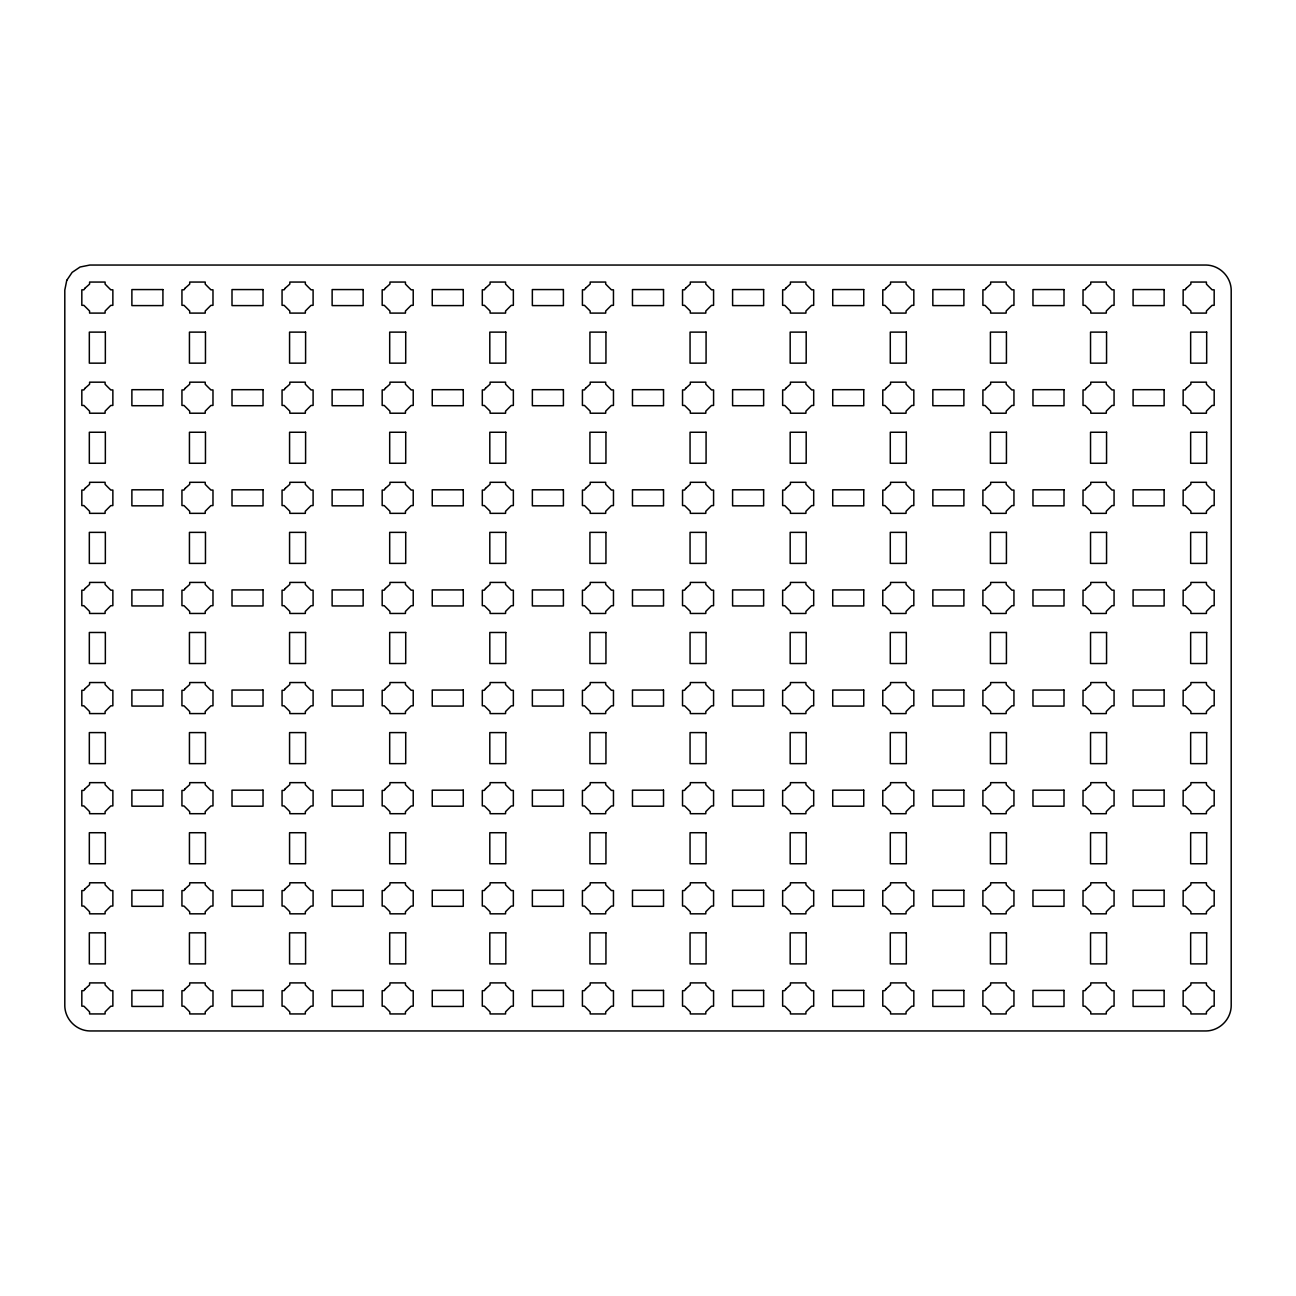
<?xml version="1.0" encoding="UTF-8"?>
<svg xmlns="http://www.w3.org/2000/svg" width="1296" height="1296" viewBox="0 0 1296 1296"><rect width="100%" height="100%" fill="white"/><g stroke="black" fill="none" stroke-linecap="round" stroke-linejoin="round"><path stroke-width="1.5" d="M66.76 280.325L64.8 290.077L64.8 1005.923C65.059 1019.385 76.367 1030.693 89.829 1030.952L1206.171 1030.952C1219.633 1030.693 1230.941 1019.385 1231.2 1005.923L1231.2 290.077C1230.941 276.615 1219.633 265.307 1206.171 265.048L89.829 265.048L80.093 267.008L72.139 272.371L66.76 280.325M85.034 288.133L83.9 289.818L81.826 289.818L81.826 305.338L83.9 305.338L89.586 311.024L89.586 313.097L105.106 313.097L105.106 311.024L110.776 305.338L112.865 305.338L112.865 289.818L110.776 289.818L105.106 284.132L105.106 282.058L89.586 282.058L89.586 284.132L85.034 288.133M85.034 388.249L83.9 389.934L81.826 389.934L81.826 405.454L83.9 405.454L89.586 411.14L89.586 413.213L105.106 413.213L105.106 411.14L110.776 405.454L112.865 405.454L112.865 389.934L110.776 389.934L105.106 384.264L105.106 382.174L89.586 382.174L89.586 384.264L85.034 388.249M185.15 288.133L184.016 289.818L181.942 289.818L181.942 305.338L184.016 305.338L189.702 311.024L189.702 313.097L205.222 313.097L205.222 311.024L210.908 305.338L212.981 305.338L212.981 289.818L210.908 289.818L205.222 284.132L205.222 282.058L189.702 282.058L189.702 284.132L185.15 288.133M85.034 488.365L83.9 490.066L81.826 490.066L81.826 505.586L83.9 505.586L89.586 511.256L89.586 513.346L105.106 513.346L105.106 511.256L110.776 505.586L112.865 505.586L112.865 490.066L110.776 490.066L105.106 484.38L105.106 482.306L89.586 482.306L89.586 484.38L85.034 488.365M185.15 388.249L184.016 389.934L181.942 389.934L181.942 405.454L184.016 405.454L189.702 411.14L189.702 413.213L205.222 413.213L205.222 411.14L210.908 405.454L212.981 405.454L212.981 389.934L210.908 389.934L205.222 384.264L205.222 382.174L189.702 382.174L189.702 384.264L185.15 388.249M285.266 288.133L284.132 289.818L282.058 289.818L282.058 305.338L284.132 305.338L289.818 311.024L289.818 313.097L305.338 313.097L305.338 311.024L311.024 305.338L313.097 305.338L313.097 289.818L311.024 289.818L305.338 284.132L305.338 282.058L289.818 282.058L289.818 284.132L285.266 288.133M85.034 588.497L83.9 590.182L81.826 590.182L81.826 605.702L83.9 605.702L89.586 611.388L89.586 613.462L105.106 613.462L105.106 611.388L110.776 605.702L112.865 605.702L112.865 590.182L110.776 590.182L105.106 584.496L105.106 582.422L89.586 582.422L89.586 584.496L85.034 588.497M185.15 488.365L184.016 490.066L181.942 490.066L181.942 505.586L184.016 505.586L189.702 511.256L189.702 513.346L205.222 513.346L205.222 511.256L210.908 505.586L212.981 505.586L212.981 490.066L210.908 490.066L205.222 484.38L205.222 482.306L189.702 482.306L189.702 484.38L185.15 488.365M285.266 388.249L284.132 389.934L282.058 389.934L282.058 405.454L284.132 405.454L289.818 411.14L289.818 413.213L305.338 413.213L305.338 411.14L311.024 405.454L313.097 405.454L313.097 389.934L311.024 389.934L305.338 384.264L305.338 382.174L289.818 382.174L289.818 384.264L285.266 388.249M85.034 688.613L83.9 690.298L81.826 690.298L81.826 705.818L83.9 705.818L89.586 711.504L89.586 713.578L105.106 713.578L105.106 711.504L110.776 705.818L112.865 705.818L112.865 690.298L110.776 690.298L105.106 684.612L105.106 682.538L89.586 682.538L89.586 684.612L85.034 688.613M385.382 288.133L384.264 289.818L382.174 289.818L382.174 305.338L384.264 305.338L389.934 311.024L389.934 313.097L405.454 313.097L405.454 311.024L411.14 305.338L413.213 305.338L413.213 289.818L411.14 289.818L405.454 284.132L405.454 282.058L389.934 282.058L389.934 284.132L385.382 288.133M185.15 588.497L184.016 590.182L181.942 590.182L181.942 605.702L184.016 605.702L189.702 611.388L189.702 613.462L205.222 613.462L205.222 611.388L210.908 605.702L212.981 605.702L212.981 590.182L210.908 590.182L205.222 584.496L205.222 582.422L189.702 582.422L189.702 584.496L185.15 588.497M285.266 488.365L284.132 490.066L282.058 490.066L282.058 505.586L284.132 505.586L289.818 511.256L289.818 513.346L305.338 513.346L305.338 511.256L311.024 505.586L313.097 505.586L313.097 490.066L311.024 490.066L305.338 484.38L305.338 482.306L289.818 482.306L289.818 484.38L285.266 488.365M85.034 788.729L83.9 790.414L81.826 790.414L81.826 805.934L83.9 805.934L89.586 811.62L89.586 813.694L105.106 813.694L105.106 811.62L110.776 805.934L112.865 805.934L112.865 790.414L110.776 790.414L105.106 784.744L105.106 782.654L89.586 782.654L89.586 784.744L85.034 788.729M385.382 388.249L384.264 389.934L382.174 389.934L382.174 405.454L384.264 405.454L389.934 411.14L389.934 413.213L405.454 413.213L405.454 411.14L411.14 405.454L413.213 405.454L413.213 389.934L411.14 389.934L405.454 384.264L405.454 382.174L389.934 382.174L389.934 384.264L385.382 388.249M185.15 688.613L184.016 690.298L181.942 690.298L181.942 705.818L184.016 705.818L189.702 711.504L189.702 713.578L205.222 713.578L205.222 711.504L210.908 705.818L212.981 705.818L212.981 690.298L210.908 690.298L205.222 684.612L205.222 682.538L189.702 682.538L189.702 684.612L185.15 688.613M485.514 288.133L484.38 289.818L482.306 289.818L482.306 305.338L484.38 305.338L490.066 311.024L490.066 313.097L505.586 313.097L505.586 311.024L511.256 305.338L513.346 305.338L513.346 289.818L511.256 289.818L505.586 284.132L505.586 282.058L490.066 282.058L490.066 284.132L485.514 288.133M285.266 588.497L284.132 590.182L282.058 590.182L282.058 605.702L284.132 605.702L289.818 611.388L289.818 613.462L305.338 613.462L305.338 611.388L311.024 605.702L313.097 605.702L313.097 590.182L311.024 590.182L305.338 584.496L305.338 582.422L289.818 582.422L289.818 584.496L285.266 588.497M85.034 888.845L83.9 890.546L81.826 890.546L81.826 906.066L83.9 906.066L89.586 911.736L89.586 913.826L105.106 913.826L105.106 911.736L110.776 906.066L112.865 906.066L112.865 890.546L110.776 890.546L105.106 884.86L105.106 882.787L89.586 882.787L89.586 884.86L85.034 888.845M385.382 488.365L384.264 490.066L382.174 490.066L382.174 505.586L384.264 505.586L389.934 511.256L389.934 513.346L405.454 513.346L405.454 511.256L411.14 505.586L413.213 505.586L413.213 490.066L411.14 490.066L405.454 484.38L405.454 482.306L389.934 482.306L389.934 484.38L385.382 488.365M185.15 788.729L184.016 790.414L181.942 790.414L181.942 805.934L184.016 805.934L189.702 811.62L189.702 813.694L205.222 813.694L205.222 811.62L210.908 805.934L212.981 805.934L212.981 790.414L210.908 790.414L205.222 784.744L205.222 782.654L189.702 782.654L189.702 784.744L185.15 788.729M485.514 388.249L484.38 389.934L482.306 389.934L482.306 405.454L484.38 405.454L490.066 411.14L490.066 413.213L505.586 413.213L505.586 411.14L511.256 405.454L513.346 405.454L513.346 389.934L511.256 389.934L505.586 384.264L505.586 382.174L490.066 382.174L490.066 384.264L485.514 388.249M285.266 688.613L284.132 690.298L282.058 690.298L282.058 705.818L284.132 705.818L289.818 711.504L289.818 713.578L305.338 713.578L305.338 711.504L311.024 705.818L313.097 705.818L313.097 690.298L311.024 690.298L305.338 684.612L305.338 682.538L289.818 682.538L289.818 684.612L285.266 688.613M85.034 988.978L83.9 990.662L81.826 990.662L81.826 1006.182L83.9 1006.182L89.586 1011.868L89.586 1013.942L105.106 1013.942L105.106 1011.868L110.776 1006.182L112.865 1006.182L112.865 990.662L110.776 990.662L105.106 984.976L105.106 982.903L89.586 982.903L89.586 984.976L85.034 988.978M585.63 288.133L584.496 289.818L582.422 289.818L582.422 305.338L584.496 305.338L590.182 311.024L590.182 313.097L605.702 313.097L605.702 311.024L611.388 305.338L613.462 305.338L613.462 289.818L611.388 289.818L605.702 284.132L605.702 282.058L590.182 282.058L590.182 284.132L585.63 288.133M385.382 588.497L384.264 590.182L382.174 590.182L382.174 605.702L384.264 605.702L389.934 611.388L389.934 613.462L405.454 613.462L405.454 611.388L411.14 605.702L413.213 605.702L413.213 590.182L411.14 590.182L405.454 584.496L405.454 582.422L389.934 582.422L389.934 584.496L385.382 588.497M185.15 888.845L184.016 890.546L181.942 890.546L181.942 906.066L184.016 906.066L189.702 911.736L189.702 913.826L205.222 913.826L205.222 911.736L210.908 906.066L212.981 906.066L212.981 890.546L210.908 890.546L205.222 884.86L205.222 882.787L189.702 882.787L189.702 884.86L185.15 888.845M485.514 488.365L484.38 490.066L482.306 490.066L482.306 505.586L484.38 505.586L490.066 511.256L490.066 513.346L505.586 513.346L505.586 511.256L511.256 505.586L513.346 505.586L513.346 490.066L511.256 490.066L505.586 484.38L505.586 482.306L490.066 482.306L490.066 484.38L485.514 488.365M285.266 788.729L284.132 790.414L282.058 790.414L282.058 805.934L284.132 805.934L289.818 811.62L289.818 813.694L305.338 813.694L305.338 811.62L311.024 805.934L313.097 805.934L313.097 790.414L311.024 790.414L305.338 784.744L305.338 782.654L289.818 782.654L289.818 784.744L285.266 788.729M585.63 388.249L584.496 389.934L582.422 389.934L582.422 405.454L584.496 405.454L590.182 411.14L590.182 413.213L605.702 413.213L605.702 411.14L611.388 405.454L613.462 405.454L613.462 389.934L611.388 389.934L605.702 384.264L605.702 382.174L590.182 382.174L590.182 384.264L585.63 388.249M385.382 688.613L384.264 690.298L382.174 690.298L382.174 705.818L384.264 705.818L389.934 711.504L389.934 713.578L405.454 713.578L405.454 711.504L411.14 705.818L413.213 705.818L413.213 690.298L411.14 690.298L405.454 684.612L405.454 682.538L389.934 682.538L389.934 684.612L385.382 688.613M185.15 988.978L184.016 990.662L181.942 990.662L181.942 1006.182L184.016 1006.182L189.702 1011.868L189.702 1013.942L205.222 1013.942L205.222 1011.868L210.908 1006.182L212.981 1006.182L212.981 990.662L210.908 990.662L205.222 984.976L205.222 982.903L189.702 982.903L189.702 984.976L185.15 988.978M685.746 288.133L684.612 289.818L682.538 289.818L682.538 305.338L684.612 305.338L690.298 311.024L690.298 313.097L705.818 313.097L705.818 311.024L711.504 305.338L713.578 305.338L713.578 289.818L711.504 289.818L705.818 284.132L705.818 282.058L690.298 282.058L690.298 284.132L685.746 288.133M485.514 588.497L484.38 590.182L482.306 590.182L482.306 605.702L484.38 605.702L490.066 611.388L490.066 613.462L505.586 613.462L505.586 611.388L511.256 605.702L513.346 605.702L513.346 590.182L511.256 590.182L505.586 584.496L505.586 582.422L490.066 582.422L490.066 584.496L485.514 588.497M285.266 888.845L284.132 890.546L282.058 890.546L282.058 906.066L284.132 906.066L289.818 911.736L289.818 913.826L305.338 913.826L305.338 911.736L311.024 906.066L313.097 906.066L313.097 890.546L311.024 890.546L305.338 884.86L305.338 882.787L289.818 882.787L289.818 884.86L285.266 888.845M585.63 488.365L584.496 490.066L582.422 490.066L582.422 505.586L584.496 505.586L590.182 511.256L590.182 513.346L605.702 513.346L605.702 511.256L611.388 505.586L613.462 505.586L613.462 490.066L611.388 490.066L605.702 484.38L605.702 482.306L590.182 482.306L590.182 484.38L585.63 488.365M385.382 788.729L384.264 790.414L382.174 790.414L382.174 805.934L384.264 805.934L389.934 811.62L389.934 813.694L405.454 813.694L405.454 811.62L411.14 805.934L413.213 805.934L413.213 790.414L411.14 790.414L405.454 784.744L405.454 782.654L389.934 782.654L389.934 784.744L385.382 788.729M685.746 388.249L684.612 389.934L682.538 389.934L682.538 405.454L684.612 405.454L690.298 411.14L690.298 413.213L705.818 413.213L705.818 411.14L711.504 405.454L713.578 405.454L713.578 389.934L711.504 389.934L705.818 384.264L705.818 382.174L690.298 382.174L690.298 384.264L685.746 388.249M485.514 688.613L484.38 690.298L482.306 690.298L482.306 705.818L484.38 705.818L490.066 711.504L490.066 713.578L505.586 713.578L505.586 711.504L511.256 705.818L513.346 705.818L513.346 690.298L511.256 690.298L505.586 684.612L505.586 682.538L490.066 682.538L490.066 684.612L485.514 688.613M285.266 988.978L284.132 990.662L282.058 990.662L282.058 1006.182L284.132 1006.182L289.818 1011.868L289.818 1013.942L305.338 1013.942L305.338 1011.868L311.024 1006.182L313.097 1006.182L313.097 990.662L311.024 990.662L305.338 984.976L305.338 982.903L289.818 982.903L289.818 984.976L285.266 988.978M785.878 288.133L784.744 289.818L782.654 289.818L782.654 305.338L784.744 305.338L790.414 311.024L790.414 313.097L805.934 313.097L805.934 311.024L811.62 305.338L813.694 305.338L813.694 289.818L811.62 289.818L805.934 284.132L805.934 282.058L790.414 282.058L790.414 284.132L785.878 288.133M585.63 588.497L584.496 590.182L582.422 590.182L582.422 605.702L584.496 605.702L590.182 611.388L590.182 613.462L605.702 613.462L605.702 611.388L611.388 605.702L613.462 605.702L613.462 590.182L611.388 590.182L605.702 584.496L605.702 582.422L590.182 582.422L590.182 584.496L585.63 588.497M385.382 888.845L384.264 890.546L382.174 890.546L382.174 906.066L384.264 906.066L389.934 911.736L389.934 913.826L405.454 913.826L405.454 911.736L411.14 906.066L413.213 906.066L413.213 890.546L411.14 890.546L405.454 884.86L405.454 882.787L389.934 882.787L389.934 884.86L385.382 888.845M685.746 488.365L684.612 490.066L682.538 490.066L682.538 505.586L684.612 505.586L690.298 511.256L690.298 513.346L705.818 513.346L705.818 511.256L711.504 505.586L713.578 505.586L713.578 490.066L711.504 490.066L705.818 484.38L705.818 482.306L690.298 482.306L690.298 484.38L685.746 488.365M485.514 788.729L484.38 790.414L482.306 790.414L482.306 805.934L484.38 805.934L490.066 811.62L490.066 813.694L505.586 813.694L505.586 811.62L511.256 805.934L513.346 805.934L513.346 790.414L511.256 790.414L505.586 784.744L505.586 782.654L490.066 782.654L490.066 784.744L485.514 788.729M785.878 388.249L784.744 389.934L782.654 389.934L782.654 405.454L784.744 405.454L790.414 411.14L790.414 413.213L805.934 413.213L805.934 411.14L811.62 405.454L813.694 405.454L813.694 389.934L811.62 389.934L805.934 384.264L805.934 382.174L790.414 382.174L790.414 384.264L785.878 388.249M585.63 688.613L584.496 690.298L582.422 690.298L582.422 705.818L584.496 705.818L590.182 711.504L590.182 713.578L605.702 713.578L605.702 711.504L611.388 705.818L613.462 705.818L613.462 690.298L611.388 690.298L605.702 684.612L605.702 682.538L590.182 682.538L590.182 684.612L585.63 688.613M385.382 988.978L384.264 990.662L382.174 990.662L382.174 1006.182L384.264 1006.182L389.934 1011.868L389.934 1013.942L405.454 1013.942L405.454 1011.868L411.14 1006.182L413.213 1006.182L413.213 990.662L411.14 990.662L405.454 984.976L405.454 982.903L389.934 982.903L389.934 984.976L385.382 988.978M885.994 288.133L884.86 289.818L882.787 289.818L882.787 305.338L884.86 305.338L890.546 311.024L890.546 313.097L906.066 313.097L906.066 311.024L911.736 305.338L913.826 305.338L913.826 289.818L911.736 289.818L906.066 284.132L906.066 282.058L890.546 282.058L890.546 284.132L885.994 288.133M685.746 588.497L684.612 590.182L682.538 590.182L682.538 605.702L684.612 605.702L690.298 611.388L690.298 613.462L705.818 613.462L705.818 611.388L711.504 605.702L713.578 605.702L713.578 590.182L711.504 590.182L705.818 584.496L705.818 582.422L690.298 582.422L690.298 584.496L685.746 588.497M485.514 888.845L484.38 890.546L482.306 890.546L482.306 906.066L484.38 906.066L490.066 911.736L490.066 913.826L505.586 913.826L505.586 911.736L511.256 906.066L513.346 906.066L513.346 890.546L511.256 890.546L505.586 884.86L505.586 882.787L490.066 882.787L490.066 884.86L485.514 888.845M785.878 488.365L784.744 490.066L782.654 490.066L782.654 505.586L784.744 505.586L790.414 511.256L790.414 513.346L805.934 513.346L805.934 511.256L811.62 505.586L813.694 505.586L813.694 490.066L811.62 490.066L805.934 484.38L805.934 482.306L790.414 482.306L790.414 484.38L785.878 488.365M585.63 788.729L584.496 790.414L582.422 790.414L582.422 805.934L584.496 805.934L590.182 811.62L590.182 813.694L605.702 813.694L605.702 811.62L611.388 805.934L613.462 805.934L613.462 790.414L611.388 790.414L605.702 784.744L605.702 782.654L590.182 782.654L590.182 784.744L585.63 788.729M885.994 388.249L884.86 389.934L882.787 389.934L882.787 405.454L884.86 405.454L890.546 411.14L890.546 413.213L906.066 413.213L906.066 411.14L911.736 405.454L913.826 405.454L913.826 389.934L911.736 389.934L906.066 384.264L906.066 382.174L890.546 382.174L890.546 384.264L885.994 388.249M685.746 688.613L684.612 690.298L682.538 690.298L682.538 705.818L684.612 705.818L690.298 711.504L690.298 713.578L705.818 713.578L705.818 711.504L711.504 705.818L713.578 705.818L713.578 690.298L711.504 690.298L705.818 684.612L705.818 682.538L690.298 682.538L690.298 684.612L685.746 688.613M485.514 988.978L484.38 990.662L482.306 990.662L482.306 1006.182L484.38 1006.182L490.066 1011.868L490.066 1013.942L505.586 1013.942L505.586 1011.868L511.256 1006.182L513.346 1006.182L513.346 990.662L511.256 990.662L505.586 984.976L505.586 982.903L490.066 982.903L490.066 984.976L485.514 988.978M986.11 288.133L984.976 289.818L982.903 289.818L982.903 305.338L984.976 305.338L990.662 311.024L990.662 313.097L1006.182 313.097L1006.182 311.024L1011.868 305.338L1013.942 305.338L1013.942 289.818L1011.868 289.818L1006.182 284.132L1006.182 282.058L990.662 282.058L990.662 284.132L986.11 288.133M785.878 588.497L784.744 590.182L782.654 590.182L782.654 605.702L784.744 605.702L790.414 611.388L790.414 613.462L805.934 613.462L805.934 611.388L811.62 605.702L813.694 605.702L813.694 590.182L811.62 590.182L805.934 584.496L805.934 582.422L790.414 582.422L790.414 584.496L785.878 588.497M585.63 888.845L584.496 890.546L582.422 890.546L582.422 906.066L584.496 906.066L590.182 911.736L590.182 913.826L605.702 913.826L605.702 911.736L611.388 906.066L613.462 906.066L613.462 890.546L611.388 890.546L605.702 884.86L605.702 882.787L590.182 882.787L590.182 884.86L585.63 888.845M885.994 488.365L884.86 490.066L882.787 490.066L882.787 505.586L884.86 505.586L890.546 511.256L890.546 513.346L906.066 513.346L906.066 511.256L911.736 505.586L913.826 505.586L913.826 490.066L911.736 490.066L906.066 484.38L906.066 482.306L890.546 482.306L890.546 484.38L885.994 488.365M685.746 788.729L684.612 790.414L682.538 790.414L682.538 805.934L684.612 805.934L690.298 811.62L690.298 813.694L705.818 813.694L705.818 811.62L711.504 805.934L713.578 805.934L713.578 790.414L711.504 790.414L705.818 784.744L705.818 782.654L690.298 782.654L690.298 784.744L685.746 788.729M986.11 388.249L984.976 389.934L982.903 389.934L982.903 405.454L984.976 405.454L990.662 411.14L990.662 413.213L1006.182 413.213L1006.182 411.14L1011.868 405.454L1013.942 405.454L1013.942 389.934L1011.868 389.934L1006.182 384.264L1006.182 382.174L990.662 382.174L990.662 384.264L986.11 388.249M785.878 688.613L784.744 690.298L782.654 690.298L782.654 705.818L784.744 705.818L790.414 711.504L790.414 713.578L805.934 713.578L805.934 711.504L811.62 705.818L813.694 705.818L813.694 690.298L811.62 690.298L805.934 684.612L805.934 682.538L790.414 682.538L790.414 684.612L785.878 688.613M585.63 988.978L584.496 990.662L582.422 990.662L582.422 1006.182L584.496 1006.182L590.182 1011.868L590.182 1013.942L605.702 1013.942L605.702 1011.868L611.388 1006.182L613.462 1006.182L613.462 990.662L611.388 990.662L605.702 984.976L605.702 982.903L590.182 982.903L590.182 984.976L585.63 988.978M1086.226 288.133L1085.092 289.818L1083.019 289.818L1083.019 305.338L1085.092 305.338L1090.778 311.024L1090.778 313.097L1106.298 313.097L1106.298 311.024L1111.984 305.338L1114.058 305.338L1114.058 289.818L1111.984 289.818L1106.298 284.132L1106.298 282.058L1090.778 282.058L1090.778 284.132L1086.226 288.133M885.994 588.497L884.86 590.182L882.787 590.182L882.787 605.702L884.86 605.702L890.546 611.388L890.546 613.462L906.066 613.462L906.066 611.388L911.736 605.702L913.826 605.702L913.826 590.182L911.736 590.182L906.066 584.496L906.066 582.422L890.546 582.422L890.546 584.496L885.994 588.497M685.746 888.845L684.612 890.546L682.538 890.546L682.538 906.066L684.612 906.066L690.298 911.736L690.298 913.826L705.818 913.826L705.818 911.736L711.504 906.066L713.578 906.066L713.578 890.546L711.504 890.546L705.818 884.86L705.818 882.787L690.298 882.787L690.298 884.86L685.746 888.845M986.11 488.365L984.976 490.066L982.903 490.066L982.903 505.586L984.976 505.586L990.662 511.256L990.662 513.346L1006.182 513.346L1006.182 511.256L1011.868 505.586L1013.942 505.586L1013.942 490.066L1011.868 490.066L1006.182 484.38L1006.182 482.306L990.662 482.306L990.662 484.38L986.11 488.365M785.878 788.729L784.744 790.414L782.654 790.414L782.654 805.934L784.744 805.934L790.414 811.62L790.414 813.694L805.934 813.694L805.934 811.62L811.62 805.934L813.694 805.934L813.694 790.414L811.62 790.414L805.934 784.744L805.934 782.654L790.414 782.654L790.414 784.744L785.878 788.729M1086.226 388.249L1085.092 389.934L1083.019 389.934L1083.019 405.454L1085.092 405.454L1090.778 411.14L1090.778 413.213L1106.298 413.213L1106.298 411.14L1111.984 405.454L1114.058 405.454L1114.058 389.934L1111.984 389.934L1106.298 384.264L1106.298 382.174L1090.778 382.174L1090.778 384.264L1086.226 388.249M885.994 688.613L884.86 690.298L882.787 690.298L882.787 705.818L884.86 705.818L890.546 711.504L890.546 713.578L906.066 713.578L906.066 711.504L911.736 705.818L913.826 705.818L913.826 690.298L911.736 690.298L906.066 684.612L906.066 682.538L890.546 682.538L890.546 684.612L885.994 688.613M685.746 988.978L684.612 990.662L682.538 990.662L682.538 1006.182L684.612 1006.182L690.298 1011.868L690.298 1013.942L705.818 1013.942L705.818 1011.868L711.504 1006.182L713.578 1006.182L713.578 990.662L711.504 990.662L705.818 984.976L705.818 982.903L690.298 982.903L690.298 984.976L685.746 988.978M1186.358 288.133L1185.224 289.818L1183.135 289.818L1183.135 305.338L1185.224 305.338L1190.894 311.024L1190.894 313.097L1206.414 313.097L1206.414 311.024L1212.1 305.338L1214.174 305.338L1214.174 289.818L1212.1 289.818L1206.414 284.132L1206.414 282.058L1190.894 282.058L1190.894 284.132L1186.358 288.133M986.11 588.497L984.976 590.182L982.903 590.182L982.903 605.702L984.976 605.702L990.662 611.388L990.662 613.462L1006.182 613.462L1006.182 611.388L1011.868 605.702L1013.942 605.702L1013.942 590.182L1011.868 590.182L1006.182 584.496L1006.182 582.422L990.662 582.422L990.662 584.496L986.11 588.497M785.878 888.845L784.744 890.546L782.654 890.546L782.654 906.066L784.744 906.066L790.414 911.736L790.414 913.826L805.934 913.826L805.934 911.736L811.62 906.066L813.694 906.066L813.694 890.546L811.62 890.546L805.934 884.86L805.934 882.787L790.414 882.787L790.414 884.86L785.878 888.845M1086.226 488.365L1085.092 490.066L1083.019 490.066L1083.019 505.586L1085.092 505.586L1090.778 511.256L1090.778 513.346L1106.298 513.346L1106.298 511.256L1111.984 505.586L1114.058 505.586L1114.058 490.066L1111.984 490.066L1106.298 484.38L1106.298 482.306L1090.778 482.306L1090.778 484.38L1086.226 488.365M885.994 788.729L884.86 790.414L882.787 790.414L882.787 805.934L884.86 805.934L890.546 811.62L890.546 813.694L906.066 813.694L906.066 811.62L911.736 805.934L913.826 805.934L913.826 790.414L911.736 790.414L906.066 784.744L906.066 782.654L890.546 782.654L890.546 784.744L885.994 788.729M1186.358 388.249L1185.224 389.934L1183.135 389.934L1183.135 405.454L1185.224 405.454L1190.894 411.14L1190.894 413.213L1206.414 413.213L1206.414 411.14L1212.1 405.454L1214.174 405.454L1214.174 389.934L1212.1 389.934L1206.414 384.264L1206.414 382.174L1190.894 382.174L1190.894 384.264L1186.358 388.249M986.11 688.613L984.976 690.298L982.903 690.298L982.903 705.818L984.976 705.818L990.662 711.504L990.662 713.578L1006.182 713.578L1006.182 711.504L1011.868 705.818L1013.942 705.818L1013.942 690.298L1011.868 690.298L1006.182 684.612L1006.182 682.538L990.662 682.538L990.662 684.612L986.11 688.613M785.878 988.978L784.744 990.662L782.654 990.662L782.654 1006.182L784.744 1006.182L790.414 1011.868L790.414 1013.942L805.934 1013.942L805.934 1011.868L811.62 1006.182L813.694 1006.182L813.694 990.662L811.62 990.662L805.934 984.976L805.934 982.903L790.414 982.903L790.414 984.976L785.878 988.978M1086.226 588.497L1085.092 590.182L1083.019 590.182L1083.019 605.702L1085.092 605.702L1090.778 611.388L1090.778 613.462L1106.298 613.462L1106.298 611.388L1111.984 605.702L1114.058 605.702L1114.058 590.182L1111.984 590.182L1106.298 584.496L1106.298 582.422L1090.778 582.422L1090.778 584.496L1086.226 588.497M885.994 888.845L884.86 890.546L882.787 890.546L882.787 906.066L884.86 906.066L890.546 911.736L890.546 913.826L906.066 913.826L906.066 911.736L911.736 906.066L913.826 906.066L913.826 890.546L911.736 890.546L906.066 884.86L906.066 882.787L890.546 882.787L890.546 884.86L885.994 888.845M1186.358 488.365L1185.224 490.066L1183.135 490.066L1183.135 505.586L1185.224 505.586L1190.894 511.256L1190.894 513.346L1206.414 513.346L1206.414 511.256L1212.1 505.586L1214.174 505.586L1214.174 490.066L1212.1 490.066L1206.414 484.38L1206.414 482.306L1190.894 482.306L1190.894 484.38L1186.358 488.365M986.11 788.729L984.976 790.414L982.903 790.414L982.903 805.934L984.976 805.934L990.662 811.62L990.662 813.694L1006.182 813.694L1006.182 811.62L1011.868 805.934L1013.942 805.934L1013.942 790.414L1011.868 790.414L1006.182 784.744L1006.182 782.654L990.662 782.654L990.662 784.744L986.11 788.729M1086.226 688.613L1085.092 690.298L1083.019 690.298L1083.019 705.818L1085.092 705.818L1090.778 711.504L1090.778 713.578L1106.298 713.578L1106.298 711.504L1111.984 705.818L1114.058 705.818L1114.058 690.298L1111.984 690.298L1106.298 684.612L1106.298 682.538L1090.778 682.538L1090.778 684.612L1086.226 688.613M885.994 988.978L884.86 990.662L882.787 990.662L882.787 1006.182L884.86 1006.182L890.546 1011.868L890.546 1013.942L906.066 1013.942L906.066 1011.868L911.736 1006.182L913.826 1006.182L913.826 990.662L911.736 990.662L906.066 984.976L906.066 982.903L890.546 982.903L890.546 984.976L885.994 988.978M1186.358 588.497L1185.224 590.182L1183.135 590.182L1183.135 605.702L1185.224 605.702L1190.894 611.388L1190.894 613.462L1206.414 613.462L1206.414 611.388L1212.1 605.702L1214.174 605.702L1214.174 590.182L1212.1 590.182L1206.414 584.496L1206.414 582.422L1190.894 582.422L1190.894 584.496L1186.358 588.497M986.11 888.845L984.976 890.546L982.903 890.546L982.903 906.066L984.976 906.066L990.662 911.736L990.662 913.826L1006.182 913.826L1006.182 911.736L1011.868 906.066L1013.942 906.066L1013.942 890.546L1011.868 890.546L1006.182 884.86L1006.182 882.787L990.662 882.787L990.662 884.86L986.11 888.845M1086.226 788.729L1085.092 790.414L1083.019 790.414L1083.019 805.934L1085.092 805.934L1090.778 811.62L1090.778 813.694L1106.298 813.694L1106.298 811.62L1111.984 805.934L1114.058 805.934L1114.058 790.414L1111.984 790.414L1106.298 784.744L1106.298 782.654L1090.778 782.654L1090.778 784.744L1086.226 788.729M1186.358 688.613L1185.224 690.298L1183.135 690.298L1183.135 705.818L1185.224 705.818L1190.894 711.504L1190.894 713.578L1206.414 713.578L1206.414 711.504L1212.1 705.818L1214.174 705.818L1214.174 690.298L1212.1 690.298L1206.414 684.612L1206.414 682.538L1190.894 682.538L1190.894 684.612L1186.358 688.613M986.11 988.978L984.976 990.662L982.903 990.662L982.903 1006.182L984.976 1006.182L990.662 1011.868L990.662 1013.942L1006.182 1013.942L1006.182 1011.868L1011.868 1006.182L1013.942 1006.182L1013.942 990.662L1011.868 990.662L1006.182 984.976L1006.182 982.903L990.662 982.903L990.662 984.976L986.11 988.978M1086.226 888.845L1085.092 890.546L1083.019 890.546L1083.019 906.066L1085.092 906.066L1090.778 911.736L1090.778 913.826L1106.298 913.826L1106.298 911.736L1111.984 906.066L1114.058 906.066L1114.058 890.546L1111.984 890.546L1106.298 884.86L1106.298 882.787L1090.778 882.787L1090.778 884.86L1086.226 888.845M1186.358 788.729L1185.224 790.414L1183.135 790.414L1183.135 805.934L1185.224 805.934L1190.894 811.62L1190.894 813.694L1206.414 813.694L1206.414 811.62L1212.1 805.934L1214.174 805.934L1214.174 790.414L1212.1 790.414L1206.414 784.744L1206.414 782.654L1190.894 782.654L1190.894 784.744L1186.358 788.729M1086.226 988.978L1085.092 990.662L1083.019 990.662L1083.019 1006.182L1085.092 1006.182L1090.778 1011.868L1090.778 1013.942L1106.298 1013.942L1106.298 1011.868L1111.984 1006.182L1114.058 1006.182L1114.058 990.662L1111.984 990.662L1106.298 984.976L1106.298 982.903L1090.778 982.903L1090.778 984.976L1086.226 988.978M1186.358 888.845L1185.224 890.546L1183.135 890.546L1183.135 906.066L1185.224 906.066L1190.894 911.736L1190.894 913.826L1206.414 913.826L1206.414 911.736L1212.1 906.066L1214.174 906.066L1214.174 890.546L1212.1 890.546L1206.414 884.86L1206.414 882.787L1190.894 882.787L1190.894 884.86L1186.358 888.845M1186.358 988.978L1185.224 990.662L1183.135 990.662L1183.135 1006.182L1185.224 1006.182L1190.894 1011.868L1190.894 1013.942L1206.414 1013.942L1206.414 1011.868L1212.1 1006.182L1214.174 1006.182L1214.174 990.662L1212.1 990.662L1206.414 984.976L1206.414 982.903L1190.894 982.903L1190.894 984.976L1186.358 988.978M162.923 289.575L131.884 289.575L131.884 305.597L162.923 305.597L162.923 289.575M263.039 289.575L232 289.575L232 305.597L263.039 305.597L263.039 289.575M363.155 289.575L332.116 289.575L332.116 305.597L363.155 305.597L363.155 289.575M463.271 289.575L432.248 289.575L432.248 305.597L463.271 305.597L463.271 289.575M563.404 289.575L532.364 289.575L532.364 305.597L563.404 305.597L563.404 289.575M663.52 289.575L632.48 289.575L632.48 305.597L663.52 305.597L663.52 289.575M763.636 289.575L732.596 289.575L732.596 305.597L763.636 305.597L763.636 289.575M863.752 289.575L832.729 289.575L832.729 305.597L863.752 305.597L863.752 289.575M963.884 289.575L932.845 289.575L932.845 305.597L963.884 305.597L963.884 289.575M1064 289.575L1032.961 289.575L1032.961 305.597L1064 305.597L1064 289.575M1164.116 289.575L1133.077 289.575L1133.077 305.597L1164.116 305.597L1164.116 289.575M105.349 332.116L89.327 332.116L89.327 363.155L105.349 363.155L105.349 332.116M205.465 332.116L189.443 332.116L189.443 363.155L205.465 363.155L205.465 332.116M305.597 332.116L289.575 332.116L289.575 363.155L305.597 363.155L305.597 332.116M405.713 332.116L389.691 332.116L389.691 363.155L405.713 363.155L405.713 332.116M505.829 332.116L489.807 332.116L489.807 363.155L505.829 363.155L505.829 332.116M605.945 332.116L589.923 332.116L589.923 363.155L605.945 363.155L605.945 332.116M706.077 332.116L690.055 332.116L690.055 363.155L706.077 363.155L706.077 332.116M806.193 332.116L790.171 332.116L790.171 363.155L806.193 363.155L806.193 332.116M906.309 332.116L890.287 332.116L890.287 363.155L906.309 363.155L906.309 332.116M1006.425 332.116L990.403 332.116L990.403 363.155L1006.425 363.155L1006.425 332.116M1106.557 332.116L1090.535 332.116L1090.535 363.155L1106.557 363.155L1106.557 332.116M1206.673 332.116L1190.651 332.116L1190.651 363.155L1206.673 363.155L1206.673 332.116M162.923 389.691L131.884 389.691L131.884 405.713L162.923 405.713L162.923 389.691M263.039 389.691L232 389.691L232 405.713L263.039 405.713L263.039 389.691M363.155 389.691L332.116 389.691L332.116 405.713L363.155 405.713L363.155 389.691M463.271 389.691L432.248 389.691L432.248 405.713L463.271 405.713L463.271 389.691M563.404 389.691L532.364 389.691L532.364 405.713L563.404 405.713L563.404 389.691M663.52 389.691L632.48 389.691L632.48 405.713L663.52 405.713L663.52 389.691M763.636 389.691L732.596 389.691L732.596 405.713L763.636 405.713L763.636 389.691M863.752 389.691L832.729 389.691L832.729 405.713L863.752 405.713L863.752 389.691M963.884 389.691L932.845 389.691L932.845 405.713L963.884 405.713L963.884 389.691M1064 389.691L1032.961 389.691L1032.961 405.713L1064 405.713L1064 389.691M1164.116 389.691L1133.077 389.691L1133.077 405.713L1164.116 405.713L1164.116 389.691M105.349 432.248L89.327 432.248L89.327 463.271L105.349 463.271L105.349 432.248M205.465 432.248L189.443 432.248L189.443 463.271L205.465 463.271L205.465 432.248M305.597 432.248L289.575 432.248L289.575 463.271L305.597 463.271L305.597 432.248M405.713 432.248L389.691 432.248L389.691 463.271L405.713 463.271L405.713 432.248M505.829 432.248L489.807 432.248L489.807 463.271L505.829 463.271L505.829 432.248M605.945 432.248L589.923 432.248L589.923 463.271L605.945 463.271L605.945 432.248M706.077 432.248L690.055 432.248L690.055 463.271L706.077 463.271L706.077 432.248M806.193 432.248L790.171 432.248L790.171 463.271L806.193 463.271L806.193 432.248M906.309 432.248L890.287 432.248L890.287 463.271L906.309 463.271L906.309 432.248M1006.425 432.248L990.403 432.248L990.403 463.271L1006.425 463.271L1006.425 432.248M1106.557 432.248L1090.535 432.248L1090.535 463.271L1106.557 463.271L1106.557 432.248M1206.673 432.248L1190.651 432.248L1190.651 463.271L1206.673 463.271L1206.673 432.248M162.923 489.807L131.884 489.807L131.884 505.829L162.923 505.829L162.923 489.807M263.039 489.807L232 489.807L232 505.829L263.039 505.829L263.039 489.807M363.155 489.807L332.116 489.807L332.116 505.829L363.155 505.829L363.155 489.807M463.271 489.807L432.248 489.807L432.248 505.829L463.271 505.829L463.271 489.807M563.404 489.807L532.364 489.807L532.364 505.829L563.404 505.829L563.404 489.807M663.52 489.807L632.48 489.807L632.48 505.829L663.52 505.829L663.52 489.807M763.636 489.807L732.596 489.807L732.596 505.829L763.636 505.829L763.636 489.807M863.752 489.807L832.729 489.807L832.729 505.829L863.752 505.829L863.752 489.807M963.884 489.807L932.845 489.807L932.845 505.829L963.884 505.829L963.884 489.807M1064 489.807L1032.961 489.807L1032.961 505.829L1064 505.829L1064 489.807M1164.116 489.807L1133.077 489.807L1133.077 505.829L1164.116 505.829L1164.116 489.807M105.349 532.364L89.327 532.364L89.327 563.404L105.349 563.404L105.349 532.364M205.465 532.364L189.443 532.364L189.443 563.404L205.465 563.404L205.465 532.364M305.597 532.364L289.575 532.364L289.575 563.404L305.597 563.404L305.597 532.364M405.713 532.364L389.691 532.364L389.691 563.404L405.713 563.404L405.713 532.364M505.829 532.364L489.807 532.364L489.807 563.404L505.829 563.404L505.829 532.364M605.945 532.364L589.923 532.364L589.923 563.404L605.945 563.404L605.945 532.364M706.077 532.364L690.055 532.364L690.055 563.404L706.077 563.404L706.077 532.364M806.193 532.364L790.171 532.364L790.171 563.404L806.193 563.404L806.193 532.364M906.309 532.364L890.287 532.364L890.287 563.404L906.309 563.404L906.309 532.364M1006.425 532.364L990.403 532.364L990.403 563.404L1006.425 563.404L1006.425 532.364M1106.557 532.364L1090.535 532.364L1090.535 563.404L1106.557 563.404L1106.557 532.364M1206.673 532.364L1190.651 532.364L1190.651 563.404L1206.673 563.404L1206.673 532.364M162.923 589.923L131.884 589.923L131.884 605.945L162.923 605.945L162.923 589.923M263.039 589.923L232 589.923L232 605.945L263.039 605.945L263.039 589.923M363.155 589.923L332.116 589.923L332.116 605.945L363.155 605.945L363.155 589.923M463.271 589.923L432.248 589.923L432.248 605.945L463.271 605.945L463.271 589.923M563.404 589.923L532.364 589.923L532.364 605.945L563.404 605.945L563.404 589.923M663.52 589.923L632.48 589.923L632.48 605.945L663.52 605.945L663.52 589.923M763.636 589.923L732.596 589.923L732.596 605.945L763.636 605.945L763.636 589.923M863.752 589.923L832.729 589.923L832.729 605.945L863.752 605.945L863.752 589.923M963.884 589.923L932.845 589.923L932.845 605.945L963.884 605.945L963.884 589.923M1064 589.923L1032.961 589.923L1032.961 605.945L1064 605.945L1064 589.923M1164.116 589.923L1133.077 589.923L1133.077 605.945L1164.116 605.945L1164.116 589.923M105.349 632.48L89.327 632.48L89.327 663.52L105.349 663.52L105.349 632.48M205.465 632.48L189.443 632.48L189.443 663.52L205.465 663.52L205.465 632.48M305.597 632.48L289.575 632.48L289.575 663.52L305.597 663.52L305.597 632.48M405.713 632.48L389.691 632.48L389.691 663.52L405.713 663.52L405.713 632.48M505.829 632.48L489.807 632.48L489.807 663.52L505.829 663.52L505.829 632.48M605.945 632.48L589.923 632.48L589.923 663.52L605.945 663.52L605.945 632.48M706.077 632.48L690.055 632.48L690.055 663.52L706.077 663.52L706.077 632.48M806.193 632.48L790.171 632.48L790.171 663.52L806.193 663.52L806.193 632.48M906.309 632.48L890.287 632.48L890.287 663.52L906.309 663.52L906.309 632.48M1006.425 632.48L990.403 632.48L990.403 663.52L1006.425 663.52L1006.425 632.48M1106.557 632.48L1090.535 632.48L1090.535 663.52L1106.557 663.52L1106.557 632.48M1206.673 632.48L1190.651 632.48L1190.651 663.52L1206.673 663.52L1206.673 632.48M162.923 690.055L131.884 690.055L131.884 706.077L162.923 706.077L162.923 690.055M263.039 690.055L232 690.055L232 706.077L263.039 706.077L263.039 690.055M363.155 690.055L332.116 690.055L332.116 706.077L363.155 706.077L363.155 690.055M463.271 690.055L432.248 690.055L432.248 706.077L463.271 706.077L463.271 690.055M563.404 690.055L532.364 690.055L532.364 706.077L563.404 706.077L563.404 690.055M663.52 690.055L632.48 690.055L632.48 706.077L663.52 706.077L663.52 690.055M763.636 690.055L732.596 690.055L732.596 706.077L763.636 706.077L763.636 690.055M863.752 690.055L832.729 690.055L832.729 706.077L863.752 706.077L863.752 690.055M963.884 690.055L932.845 690.055L932.845 706.077L963.884 706.077L963.884 690.055M1064 690.055L1032.961 690.055L1032.961 706.077L1064 706.077L1064 690.055M1164.116 690.055L1133.077 690.055L1133.077 706.077L1164.116 706.077L1164.116 690.055M105.349 732.596L89.327 732.596L89.327 763.636L105.349 763.636L105.349 732.596M205.465 732.596L189.443 732.596L189.443 763.636L205.465 763.636L205.465 732.596M305.597 732.596L289.575 732.596L289.575 763.636L305.597 763.636L305.597 732.596M405.713 732.596L389.691 732.596L389.691 763.636L405.713 763.636L405.713 732.596M505.829 732.596L489.807 732.596L489.807 763.636L505.829 763.636L505.829 732.596M605.945 732.596L589.923 732.596L589.923 763.636L605.945 763.636L605.945 732.596M706.077 732.596L690.055 732.596L690.055 763.636L706.077 763.636L706.077 732.596M806.193 732.596L790.171 732.596L790.171 763.636L806.193 763.636L806.193 732.596M906.309 732.596L890.287 732.596L890.287 763.636L906.309 763.636L906.309 732.596M1006.425 732.596L990.403 732.596L990.403 763.636L1006.425 763.636L1006.425 732.596M1106.557 732.596L1090.535 732.596L1090.535 763.636L1106.557 763.636L1106.557 732.596M1206.673 732.596L1190.651 732.596L1190.651 763.636L1206.673 763.636L1206.673 732.596M162.923 790.171L131.884 790.171L131.884 806.193L162.923 806.193L162.923 790.171M263.039 790.171L232 790.171L232 806.193L263.039 806.193L263.039 790.171M363.155 790.171L332.116 790.171L332.116 806.193L363.155 806.193L363.155 790.171M463.271 790.171L432.248 790.171L432.248 806.193L463.271 806.193L463.271 790.171M563.404 790.171L532.364 790.171L532.364 806.193L563.404 806.193L563.404 790.171M663.52 790.171L632.48 790.171L632.48 806.193L663.52 806.193L663.52 790.171M763.636 790.171L732.596 790.171L732.596 806.193L763.636 806.193L763.636 790.171M863.752 790.171L832.729 790.171L832.729 806.193L863.752 806.193L863.752 790.171M963.884 790.171L932.845 790.171L932.845 806.193L963.884 806.193L963.884 790.171M1064 790.171L1032.961 790.171L1032.961 806.193L1064 806.193L1064 790.171M1164.116 790.171L1133.077 790.171L1133.077 806.193L1164.116 806.193L1164.116 790.171M105.349 832.729L89.327 832.729L89.327 863.752L105.349 863.752L105.349 832.729M205.465 832.729L189.443 832.729L189.443 863.752L205.465 863.752L205.465 832.729M305.597 832.729L289.575 832.729L289.575 863.752L305.597 863.752L305.597 832.729M405.713 832.729L389.691 832.729L389.691 863.752L405.713 863.752L405.713 832.729M505.829 832.729L489.807 832.729L489.807 863.752L505.829 863.752L505.829 832.729M605.945 832.729L589.923 832.729L589.923 863.752L605.945 863.752L605.945 832.729M706.077 832.729L690.055 832.729L690.055 863.752L706.077 863.752L706.077 832.729M806.193 832.729L790.171 832.729L790.171 863.752L806.193 863.752L806.193 832.729M906.309 832.729L890.287 832.729L890.287 863.752L906.309 863.752L906.309 832.729M1006.425 832.729L990.403 832.729L990.403 863.752L1006.425 863.752L1006.425 832.729M1106.557 832.729L1090.535 832.729L1090.535 863.752L1106.557 863.752L1106.557 832.729M1206.673 832.729L1190.651 832.729L1190.651 863.752L1206.673 863.752L1206.673 832.729M162.923 890.287L131.884 890.287L131.884 906.309L162.923 906.309L162.923 890.287M263.039 890.287L232 890.287L232 906.309L263.039 906.309L263.039 890.287M363.155 890.287L332.116 890.287L332.116 906.309L363.155 906.309L363.155 890.287M463.271 890.287L432.248 890.287L432.248 906.309L463.271 906.309L463.271 890.287M563.404 890.287L532.364 890.287L532.364 906.309L563.404 906.309L563.404 890.287M663.52 890.287L632.48 890.287L632.48 906.309L663.52 906.309L663.52 890.287M763.636 890.287L732.596 890.287L732.596 906.309L763.636 906.309L763.636 890.287M863.752 890.287L832.729 890.287L832.729 906.309L863.752 906.309L863.752 890.287M963.884 890.287L932.845 890.287L932.845 906.309L963.884 906.309L963.884 890.287M1064 890.287L1032.961 890.287L1032.961 906.309L1064 906.309L1064 890.287M1164.116 890.287L1133.077 890.287L1133.077 906.309L1164.116 906.309L1164.116 890.287M105.349 932.845L89.327 932.845L89.327 963.884L105.349 963.884L105.349 932.845M205.465 932.845L189.443 932.845L189.443 963.884L205.465 963.884L205.465 932.845M305.597 932.845L289.575 932.845L289.575 963.884L305.597 963.884L305.597 932.845M405.713 932.845L389.691 932.845L389.691 963.884L405.713 963.884L405.713 932.845M505.829 932.845L489.807 932.845L489.807 963.884L505.829 963.884L505.829 932.845M605.945 932.845L589.923 932.845L589.923 963.884L605.945 963.884L605.945 932.845M706.077 932.845L690.055 932.845L690.055 963.884L706.077 963.884L706.077 932.845M806.193 932.845L790.171 932.845L790.171 963.884L806.193 963.884L806.193 932.845M906.309 932.845L890.287 932.845L890.287 963.884L906.309 963.884L906.309 932.845M1006.425 932.845L990.403 932.845L990.403 963.884L1006.425 963.884L1006.425 932.845M1106.557 932.845L1090.535 932.845L1090.535 963.884L1106.557 963.884L1106.557 932.845M1206.673 932.845L1190.651 932.845L1190.651 963.884L1206.673 963.884L1206.673 932.845M162.923 990.403L131.884 990.403L131.884 1006.425L162.923 1006.425L162.923 990.403M263.039 990.403L232 990.403L232 1006.425L263.039 1006.425L263.039 990.403M363.155 990.403L332.116 990.403L332.116 1006.425L363.155 1006.425L363.155 990.403M463.271 990.403L432.248 990.403L432.248 1006.425L463.271 1006.425L463.271 990.403M563.404 990.403L532.364 990.403L532.364 1006.425L563.404 1006.425L563.404 990.403M663.52 990.403L632.48 990.403L632.48 1006.425L663.52 1006.425L663.52 990.403M763.636 990.403L732.596 990.403L732.596 1006.425L763.636 1006.425L763.636 990.403M863.752 990.403L832.729 990.403L832.729 1006.425L863.752 1006.425L863.752 990.403M963.884 990.403L932.845 990.403L932.845 1006.425L963.884 1006.425L963.884 990.403M1064 990.403L1032.961 990.403L1032.961 1006.425L1064 1006.425L1064 990.403M1164.116 990.403L1133.077 990.403L1133.077 1006.425L1164.116 1006.425L1164.116 990.403"/></g></svg>
